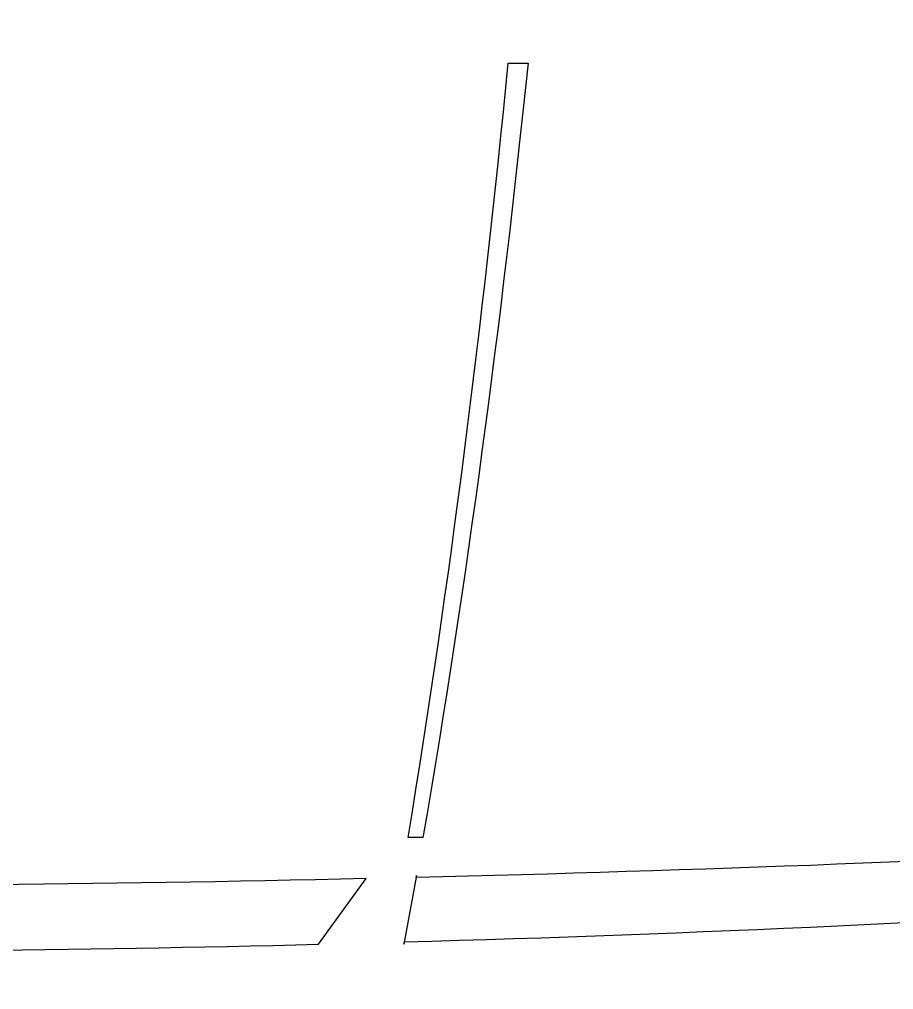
# Model space of a CAD drawing. Header units: millimetres. Extents: x -1775 to -1375, y 1217 to 1617.
# Drawn here: x -1549.07 to -1514.7, y 1293.18 to 1331.3 of the extents above; entities that cross this region are included whole.
import ezdxf

# ---------------------------------------------------------------- set-up
doc = ezdxf.new("R2010")
doc.units = ezdxf.units.MM
doc.header["$MEASUREMENT"] = 0
doc.layers.add('layer 1', color=7, linetype='Continuous')

msp = doc.modelspace()

# ---------------------------------------------------------------- linework, layer by layer
at = {"layer": 'layer 1', "color": 30}
for points, knots in [([(-1574.767, 1617.1094), (-1464.31, 1617.1094), (-1374.767, 1527.5664), (-1374.767, 1417.1094), (-1374.767, 1417.1094), (-1374.767, 1306.6524), (-1464.31, 1217.1094), (-1574.767, 1217.1094), (-1574.767, 1217.1094), (-1685.224, 1217.1094), (-1774.767, 1306.6524), (-1774.767, 1417.1094), (-1774.767, 1417.1094), (-1774.767, 1527.5664), (-1685.224, 1617.1094), (-1574.767, 1617.1094)], [0, 0, 0, 0, 0.2, 0.2, 0.2, 0.2, 0.4, 0.4, 0.4, 0.4, 0.6, 0.6, 0.6, 0.6, 1, 1, 1, 1]), ([(-1533.2051, 1299.151), (-1531.471, 1309.2353), (-1530.1301, 1319.4028), (-1529.0722, 1329.5797), (-1529.0722, 1329.5797), (-1529.0722, 1329.5797), (-1529.8532, 1329.5797), (-1529.8532, 1329.5797), (-1529.8532, 1329.5797), (-1530.8509, 1319.4026), (-1532.1258, 1309.2418), (-1533.7871, 1299.151), (-1533.7871, 1299.151), (-1533.7871, 1299.151), (-1533.2051, 1299.151), (-1533.2051, 1299.151)], [0, 0, 0, 0, 0.2, 0.2, 0.2, 0.2, 0.4, 0.4, 0.4, 0.4, 0.6, 0.6, 0.6, 0.6, 1, 1, 1, 1]), ([(-1533.4654, 1297.6562), (-1533.4654, 1297.6562), (-1533.4782, 1297.583), (-1533.4782, 1297.583), (-1533.4782, 1297.583), (-1522.4429, 1297.8462), (-1511.4093, 1298.2629), (-1500.3878, 1298.8718), (-1500.3878, 1298.8718), (-1500.3878, 1298.8718), (-1500.3878, 1296.5966), (-1500.3878, 1296.5966), (-1500.3878, 1296.5966), (-1511.2075, 1295.8942), (-1522.4544, 1295.3746), (-1533.9342, 1295.0482), (-1533.9342, 1295.0482), (-1533.9342, 1295.0482), (-1533.9508, 1294.9579), (-1533.9508, 1294.9579), (-1533.9508, 1294.9579), (-1533.9508, 1294.9579), (-1533.4654, 1297.6562), (-1533.4654, 1297.6562), (-1533.4654, 1297.6562), (-1533.4654, 1297.6562), (-1533.4654, 1297.6562), (-1533.4654, 1297.6562)], [0, 0, 0, 0, 0.125, 0.125, 0.125, 0.125, 0.25, 0.25, 0.25, 0.25, 0.375, 0.375, 0.375, 0.375, 0.5, 0.5, 0.5, 0.5, 0.625, 0.625, 0.625, 0.625, 0.75, 0.75, 0.75, 0.75, 1, 1, 1, 1]), ([(-1567.008, 1297.2543), (-1555.7862, 1297.2075), (-1546.1188, 1297.2879), (-1535.4441, 1297.5377), (-1535.4441, 1297.5377), (-1535.4441, 1297.5377), (-1537.3097, 1294.9579), (-1537.3097, 1294.9579), (-1537.3097, 1294.9579), (-1537.3097, 1294.9579), (-1537.3129, 1294.9579), (-1537.3129, 1294.9579), (-1537.3129, 1294.9579), (-1537.3129, 1294.9579), (-1537.3129, 1294.9577), (-1537.3129, 1294.9577), (-1537.3129, 1294.9577), (-1546.8202, 1294.7196), (-1556.4735, 1294.6143), (-1566.163, 1294.6462), (-1566.163, 1294.6462), (-1566.4636, 1294.6471), (-1566.707, 1297.2531), (-1567.008, 1297.2543), (-1567.008, 1297.2543), (-1567.008, 1297.2543), (-1567.0659, 1294.6938), (-1567.0659, 1294.6938), (-1567.0659, 1294.6938), (-1567.0659, 1294.6938), (-1567.008, 1297.2543), (-1567.008, 1297.2543)], [0, 0, 0, 0, 0.1111111, 0.1111111, 0.1111111, 0.1111111, 0.2222222, 0.2222222, 0.2222222, 0.2222222, 0.3333333, 0.3333333, 0.3333333, 0.3333333, 0.4444444, 0.4444444, 0.4444444, 0.4444444, 0.5555556, 0.5555556, 0.5555556, 0.5555556, 0.6666667, 0.6666667, 0.6666667, 0.6666667, 0.7777778, 0.7777778, 0.7777778, 0.7777778, 1, 1, 1, 1])]:
    msp.add_open_spline(points, degree=3, knots=knots, dxfattribs=at)
at = {"layer": 'layer 1', "color": 232, "lineweight": 20}
for points, knots in [([(-1574.767, 1617.1094), (-1464.31, 1617.1094), (-1374.767, 1527.5664), (-1374.767, 1417.1094), (-1374.767, 1417.1094), (-1374.767, 1306.6524), (-1464.31, 1217.1094), (-1574.767, 1217.1094), (-1574.767, 1217.1094), (-1685.224, 1217.1094), (-1774.767, 1306.6524), (-1774.767, 1417.1094), (-1774.767, 1417.1094), (-1774.767, 1527.5664), (-1685.224, 1617.1094), (-1574.767, 1617.1094)], [0, 0, 0, 0, 0.2, 0.2, 0.2, 0.2, 0.4, 0.4, 0.4, 0.4, 0.6, 0.6, 0.6, 0.6, 1, 1, 1, 1]), ([(-1533.2051, 1299.151), (-1531.471, 1309.2353), (-1530.1301, 1319.4028), (-1529.0722, 1329.5797), (-1529.0722, 1329.5797), (-1529.0722, 1329.5797), (-1529.8532, 1329.5797), (-1529.8532, 1329.5797), (-1529.8532, 1329.5797), (-1530.8509, 1319.4026), (-1532.1258, 1309.2418), (-1533.7871, 1299.151), (-1533.7871, 1299.151), (-1533.7871, 1299.151), (-1533.2051, 1299.151), (-1533.2051, 1299.151)], [0, 0, 0, 0, 0.2, 0.2, 0.2, 0.2, 0.4, 0.4, 0.4, 0.4, 0.6, 0.6, 0.6, 0.6, 1, 1, 1, 1]), ([(-1533.4654, 1297.6562), (-1533.4654, 1297.6562), (-1533.4782, 1297.583), (-1533.4782, 1297.583), (-1533.4782, 1297.583), (-1522.4429, 1297.8462), (-1511.4093, 1298.2629), (-1500.3878, 1298.8718), (-1500.3878, 1298.8718), (-1500.3878, 1298.8718), (-1500.3878, 1296.5966), (-1500.3878, 1296.5966), (-1500.3878, 1296.5966), (-1511.2075, 1295.8942), (-1522.4544, 1295.3746), (-1533.9342, 1295.0482), (-1533.9342, 1295.0482), (-1533.9342, 1295.0482), (-1533.9508, 1294.9579), (-1533.9508, 1294.9579), (-1533.9508, 1294.9579), (-1533.9508, 1294.9579), (-1533.4654, 1297.6562), (-1533.4654, 1297.6562)], [0, 0, 0, 0, 0.1428571, 0.1428571, 0.1428571, 0.1428571, 0.2857143, 0.2857143, 0.2857143, 0.2857143, 0.4285714, 0.4285714, 0.4285714, 0.4285714, 0.5714286, 0.5714286, 0.5714286, 0.5714286, 0.7142857, 0.7142857, 0.7142857, 0.7142857, 1, 1, 1, 1]), ([(-1567.008, 1297.2543), (-1555.7862, 1297.2075), (-1546.1188, 1297.2879), (-1535.4441, 1297.5377), (-1535.4441, 1297.5377), (-1535.4441, 1297.5377), (-1537.3097, 1294.9579), (-1537.3097, 1294.9579), (-1537.3097, 1294.9579), (-1537.3097, 1294.9579), (-1537.3129, 1294.9579), (-1537.3129, 1294.9579), (-1537.3129, 1294.9579), (-1537.3129, 1294.9579), (-1537.3129, 1294.9577), (-1537.3129, 1294.9577), (-1537.3129, 1294.9577), (-1546.8202, 1294.7196), (-1556.4735, 1294.6143), (-1566.163, 1294.6462), (-1566.163, 1294.6462), (-1566.4636, 1294.6471), (-1566.707, 1297.2531), (-1567.008, 1297.2543), (-1567.008, 1297.2543), (-1567.008, 1297.2543), (-1567.0659, 1294.6938), (-1567.0659, 1294.6938)], [0, 0, 0, 0, 0.125, 0.125, 0.125, 0.125, 0.25, 0.25, 0.25, 0.25, 0.375, 0.375, 0.375, 0.375, 0.5, 0.5, 0.5, 0.5, 0.625, 0.625, 0.625, 0.625, 0.75, 0.75, 0.75, 0.75, 1, 1, 1, 1])]:
    msp.add_open_spline(points, degree=3, knots=knots, dxfattribs=at)

doc.saveas('drawing.dxf')
